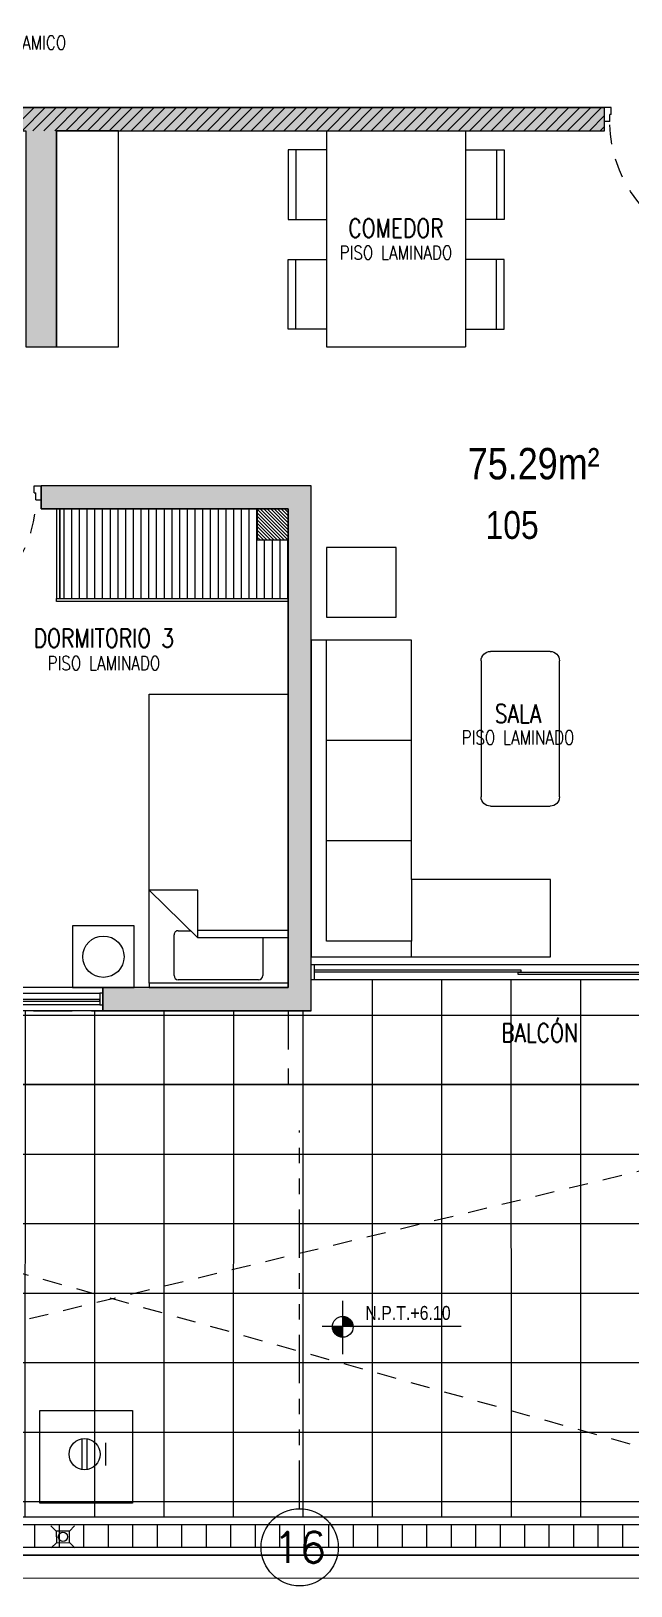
# Model space of a CAD drawing. Header units: millimetres. Extents: x 3765 to 3833, y 1327 to 1657.
# Drawn here: x 3801.76 to 3805.64, y 1478.49 to 1488.56 of the extents above; entities that cross this region are included whole.
import ezdxf
from ezdxf import colors
from ezdxf.entities.mleader import LeaderData, LeaderLine
from ezdxf.enums import TextEntityAlignment as Align
from ezdxf.math import Vec2, Vec3
from ezdxf.xclip import XClip

# ---------------------------------------------------------------- set-up
doc = ezdxf.new("R2010")
doc.units = ezdxf.units.MM
doc.header["$XCLIPFRAME"] = 2
for name, pattern in [('ACAD_ISO07W100', [3, 0, -3]), ('CONTINUO', [0]), ('HIDDEN2', [0.1875, 0.125, -0.0625]), ('PHANTOM', [63.5, 31.75, -6.35, 6.35, -6.35, 6.35, -6.35]), ('PHANTOM2', [1.25, 0.625, -0.125, 0.125, -0.125, 0.125, -0.125]), ('X-REF_DP_Arquitectura$0$HIDDEN', [0.375, 0.25, -0.125])]:
    doc.linetypes.add(name, pattern=pattern)
doc.layers.get('0').update_dxf_attribs({"color": 251, "lineweight": 9})
for name, color, linetype, lineweight in [('A-EJES', 251, 'PHANTOM', 13), ('A-HATCH', 251, 'Continuous', 13), ('A-MOBILIARIO', 251, 'Continuous', 13), ('A-MURO BAJO', 251, 'Continuous', 13), ('A-MUROS', 251, 'Continuous', 13), ('A-NIVELES-NPT', 251, 'Continuous', 13), ('A-NUMERACIONDEP', 251, 'Continuous', 13), ('A-PROYECCIONES', 251, 'HIDDEN2', 13), ('A-TEXTO-ACABADO PISO', 251, 'Continuous', 13), ('A-TEXTO-AMBIENTE', 251, 'Continuous', 13), ('A-ÁREA TEXTO', 251, 'Continuous', 13), ('A_20_Estructuras', 251, 'Continuous', 13), ('A_30_DispositivosSanit', 251, 'Continuous', 13), ('A_50_TextoAmbiente', 251, 'Continuous', 13), ('A_50_Vigas', 251, 'X-REF_DP_Arquitectura$0$HIDDEN', 13), ('A_60_HatchEstructuras', 251, 'Continuous', 13), ('DLP_MOBILIARIO FIJO', 251, 'Continuous', 13), ('MURO CF 120', 251, 'Continuous', 13)]:
    doc.layers.add(name, color=color, linetype=linetype, lineweight=lineweight)
doc.styles.add('R80', font='ARIALN.TTF', dxfattribs={"height": 2.03})
doc.styles.add('R80-100', font='ARIALN.TTF', dxfattribs={"height": 0.2032})
doc.styles.add('ROMANS', font='romans.shx', dxfattribs={"width": 0.8})

# ---------------------------------------------------------------- blocks, each defined once
blk = doc.blocks.new('A$C9f73720c')
at = {"layer": 'A-MURO BAJO', "ltscale": 0.5, "elevation": 0}
blk.add_lwpolyline([(13.508, 99.716), (16.216, 111.817), (19.144, 111.161), (16.435, 99.061)], close=True, dxfattribs=at)
at = {"layer": 'A-PROYECCIONES'}
for p, q in [((16.216, 111.817), (16.435, 99.061, 0)), ((13.508, 99.716), (19.608, 111.058, 0))]:
    blk.add_line(p, q, dxfattribs=at)
blk = doc.blocks.new('ESTRUC_P1')
at = {"layer": 'A_60_HatchEstructuras'}
h = blk.add_hatch(color=256, dxfattribs=at)
h.dxf.hatch_style = 1
h.paths.add_polyline_path([(26.45, -4.925), (28.1, -4.925), (28.1, -4.775), (25.905, -4.775), (25.905, -4.925), (26.25, -4.925), (26.25, -6.325), (35.65, -6.325), (35.65, -6.175), (32.1, -6.175), (32.1, -4.775), (31.9, -4.775), (31.9, -6.175), (29, -6.175), (29, -4.775), (28.85, -4.775), (28.85, -6.175), (26.45, -6.175)])
h.paths.add_polyline_path([(25.88, -7.675), (28.4, -7.675), (28.4, -9.075), (28.55, -9.075), (28.55, -7.675), (31.9, -7.675), (31.9, -9.075), (32.1, -9.075), (32.1, -7.675), (35.65, -7.675), (35.65, -7.525), (25.68, -7.525), (25.68, -9.075), (27.65, -9.075), (27.65, -8.925), (25.88, -8.925)])
h = blk.add_hatch(color=256, dxfattribs=at)
h.dxf.hatch_style = 1
h.paths.add_polyline_path([(28.65, -10.125), (30.25, -10.125), (30.25, -9.975), (28.5, -9.975), (28.5, -13.375), (29.85, -13.375), (29.85, -13.225), (28.65, -13.225)])
h.paths.add_polyline_path([(31.2, -9.975), (31.05, -9.975), (31.05, -13.375), (31.2, -13.375)])
h.paths.add_polyline_path([(33.75, -9.975), (32, -9.975), (32, -10.125), (33.6, -10.125), (33.6, -13.225), (32.4, -13.225), (32.4, -13.375), (33.75, -13.375)])
at = {"layer": 'A_20_Estructuras'}
for points in [[(25.88, -7.675), (28.4, -7.675), (28.4, -9.075), (28.55, -9.075), (28.55, -7.675), (31.9, -7.675), (31.9, -9.075), (32.1, -9.075), (32.1, -7.675), (35.65, -7.675), (35.65, -7.525), (25.68, -7.525), (25.68, -9.075), (27.65, -9.075), (27.65, -8.925), (25.88, -8.925)], [(33.75, -9.975), (32, -9.975), (32, -10.125), (33.6, -10.125), (33.6, -13.225), (32.4, -13.225), (32.4, -13.375), (33.75, -13.375)]]:
    blk.add_lwpolyline(points, close=True, dxfattribs=at)
at = {"layer": 'A_50_Vigas'}
blk.add_line((31.2, -13.375), (32.4, -13.375), dxfattribs=at)
blk.add_lwpolyline([(33.6, -13.375), (33.6, -13.85), (36.55, -13.85)], dxfattribs=at)
blk = doc.blocks.new('*U86')
for p, q in [((0.01, 0.855), (0.01, 0.9)), ((0.055, 0.855), (0.01, 0.855)), ((0.1, 0.865), (0.055, 0.865)), ((0.055, 0.855), (0.055, 0.865)), ((0.1, 0.865), (0.1, 0.9)), ((0.055, 0.045), (0.01, 0.045)), ((0.01, 0.045), (0.01, 0)), ((0.055, 0.045), (0.055, 0.035)), ((0.1, 0.035), (0.055, 0.035)), ((0.1, 0.035), (0.1, 0))]:
    blk.add_line(p, q)
blk.add_lwpolyline([(0.93, 0.07), (0.93, 0.035), (0.1, 0.035), (0.1, 0.07)], close=True)
at = {"color": 7, "linetype": 'HIDDEN2'}
blk.add_arc((0.1, 0.034), 0.831, 2.2301, 89.9672, dxfattribs=at)
blk = doc.blocks.new('SOFA SEC')
for p, q in [((0, 0.65), (0.1, 0.65)), ((0.1, 0.65), (0.1, 0.1)), ((0.5, 0.65), (0.1, 0.65)), ((0.75, 0.65), (0.75, 0.1)), ((1.4, 0.65), (1.4, 0.1)), ((0.1, 0.1), (2.05, 0.1))]:
    blk.add_line(p, q)
blk.add_lwpolyline([(0.5, 1.55), (0.5, 0.65), (2.05, 0.65), (2.05, 0), (0, 0), (0, 1.55)], close=True)
blk = doc.blocks.new('MESA CENTRO')
for p, q in [((-0.194, 0), (0.194, 0)), ((-0.254, -0.942), (-0.254, -0.06)), ((0.254, -0.06), (0.254, -0.942)), ((0.194, -1.002), (-0.194, -1.002))]:
    blk.add_line(p, q)
for centre, start, end in [((-0.194, -0.06), 90, 180), ((0.194, -0.06), 0, 90), ((-0.194, -0.942), 180, 270), ((0.194, -0.942), 270, 0)]:
    blk.add_arc(centre, 0.06, start, end)
blk = doc.blocks.new('A$C72FD42DB')
for p, q in [((0.325, 1.4, 0), (1.225, 1.4, 0)), ((0.325, 0), (0.325, 1.4, 0)), ((1.225, 0), (1.225, 1.4, 0)), ((0.325, 0), (1.225, 0))]:
    blk.add_line(p, q)
for points in [[(0.325, 1.285), (0.075, 1.285), (0.075, 0.835), (0.325, 0.835)], [(0.125, 1.285), (0.125, 0.835)], [(1.225, 1.285), (1.475, 1.285), (1.475, 0.835), (1.225, 0.835)], [(1.425, 1.285), (1.425, 0.835)], [(0.325, 0.125), (0.075, 0.125), (0.075, 0.575), (0.325, 0.575)], [(0.125, 0.125), (0.125, 0.575)], [(1.225, 0.125), (1.475, 0.125), (1.475, 0.575), (1.225, 0.575)], [(1.425, 0.125), (1.425, 0.575)]]:
    blk.add_lwpolyline(points)
blk = doc.blocks.new('1 PLAZA')
for p, q in [((-0.286, -0.322), (-0.286, -0.078)), ((-0.259, -0.051), (0.262, -0.051)), ((0.289, -0.078), (0.289, -0.342)), ((-0.45, -0.322), (0.136, -0.322)), ((0.136, -0.371), (-0.45, -0.371)), ((0.45, -0.632), (0.136, -0.322)), ((0.136, -0.322), (0.136, -0.632)), ((0.262, -0.368), (0.183, -0.368)), ((0.136, -0.632), (0.45, -0.632))]:
    blk.add_line(p, q)
at = {"extrusion": (4.49068e-08, -3.60286e-08, 1), "elevation": 0}
blk.add_lwpolyline([(-0.45, -0.029), (0.45, -0.029), (0.45, 0), (-0.45, 0)], close=True, dxfattribs=at)
blk.add_lwpolyline([(-0.45, -1.9), (-0.45, -0.029), (0.45, -0.029), (0.45, -1.9)], close=True)
for centre, start, end in [((-0.259, -0.078), 90, 180), ((0.262, -0.078), 0, 90), ((0.262, -0.342), 270, 0)]:
    blk.add_arc(centre, 0.0267, start, end)
blk = doc.blocks.new('VELADOR')
blk.add_lwpolyline([(0, 0.4), (0, 0), (0.4, 0), (0.4, 0.4)], close=True)
blk.add_circle((0.2, 0.2), 0.134)
blk = doc.blocks.new('*U87')
for p, q in [((0.01, 0.755), (0.01, 0.8)), ((0.055, 0.755), (0.01, 0.755)), ((0.1, 0.765), (0.055, 0.765)), ((0.055, 0.755), (0.055, 0.765)), ((0.1, 0.765), (0.1, 0.8)), ((0.055, 0.045), (0.01, 0.045)), ((0.01, 0.045), (0.01, 0)), ((0.055, 0.045), (0.055, 0.035)), ((0.1, 0.035), (0.055, 0.035)), ((0.1, 0.035), (0.1, 0))]:
    blk.add_line(p, q)
blk.add_lwpolyline([(0.83, 0.07), (0.83, 0.035), (0.1, 0.035), (0.1, 0.07)], close=True)
at = {"color": 7, "linetype": 'HIDDEN2'}
blk.add_arc((0.1, 0.034), 0.731, 2.2301, 89.9672, dxfattribs=at)
blk = doc.blocks.new('VP.120')
at = {"layer": 'A-MURO BAJO', "color": 8}
for p, q in [((0, 0), (1.2, 0)), ((0, -0.15), (1.2, -0.15))]:
    blk.add_line(p, q, dxfattribs=at)
at = {"layer": 'DLP_MOBILIARIO FIJO', "color": 8}
for p, q in [((0.02, -0.038), (1.18, -0.038)), ((1.18, -0.113), (0.02, -0.113))]:
    blk.add_line(p, q, dxfattribs=at)
for points in [[(0, -0.113), (0.02, -0.113), (0.02, -0.038), (0, -0.038)], [(1.2, -0.113), (1.18, -0.113), (1.18, -0.038), (1.2, -0.038)]]:
    blk.add_lwpolyline(points, close=True, dxfattribs=at)
at = {"layer": 'DLP_MOBILIARIO FIJO', "color": 8, "elevation": 0}
for points in [[(0.61, -0.063), (0.02, -0.063), (0.02, -0.073), (0.61, -0.073)], [(0.59, -0.088), (1.18, -0.088), (1.18, -0.078), (0.59, -0.078)]]:
    blk.add_lwpolyline(points, close=True, dxfattribs=at)
blk = doc.blocks.new('DPTO 75_1P')
at = {"layer": 'A-HATCH'}
h = blk.add_hatch(dxfattribs=at)
h.set_pattern_fill('ANSI31', color=256, scale=0.005)
h.set_pattern_definition([(45, (66.479692, -96.369531), (-0.0112253202, 0.0112253202), [])])
h.paths.add_polyline_path([(2.95, -2.8), (3.15, -2.8), (3.15, -2.6), (2.95, -2.6)])
at = {"layer": 'DLP_MOBILIARIO FIJO'}
h = blk.add_hatch(dxfattribs=at)
h.set_pattern_fill('_USER', color=8, scale=0.05, angle=270, pattern_type=0)
h.set_pattern_definition([(270, (4.43, -3.179993), (0.05, -9e-18), [])])
h.paths.add_polyline_path([(4.43, -3.18), (4.43, -2.6), (3.15, -2.6), (3.15, -2.8), (2.95, -2.8), (2.95, -3.18)])
at = {"layer": 'A-MOBILIARIO', "elevation": 0}
blk.add_lwpolyline([(2.25, -3.3), (2.25, -2.85), (2.7, -2.85), (2.7, -3.3)], close=True, dxfattribs=at)
at = {"layer": 'A-MURO BAJO', "color": 7}
for p, q in [((2.78, -5.55, 0), (0.02, -5.55, 0)), ((0.02, -5.65, 0), (2.78, -5.65, 0))]:
    blk.add_line(p, q, dxfattribs=at)
at = {"layer": 'A-MURO BAJO', "elevation": 0}
blk.add_lwpolyline([(4.45, -1.55), (4.05, -1.55), (4.05, -0.15), (4.45, -0.15)], close=True, dxfattribs=at)
at = {"layer": 'A-MUROS'}
for p, q in [((10.87, 0, 0), (0.9, 0, 0)), ((0.9, -0.15, 0), (0.9, 0, 0)), ((4.45, -0.15, 0), (0.9, -0.15, 0)), ((4.45, -1.55, 0), (4.45, -0.15, 0)), ((4.65, -1.55, 0), (4.45, -1.55, 0)), ((2.8, -5.85, 0), (2.8, -2.45, 0)), ((2.8, -2.45, 0), (4.55, -2.45, 0)), ((4.55, -2.6, 0), (4.55, -2.45, 0)), ((3.15, -2.6, 0), (4.55, -2.6, 0)), ((3.15, -2.6, 0), (3.15, -2.8, 0)), ((2.95, -5.7, 0), (2.95, -2.8, 0)), ((3.15, -2.8, 0), (2.95, -2.8, 0)), ((2.95, -5.7, 0), (4.15, -5.7, 0)), ((4.15, -5.85, 0), (4.15, -5.7, 0)), ((2.8, -5.85, 0), (4.15, -5.85, 0))]:
    blk.add_line(p, q, dxfattribs=at)
at = {"layer": 'DLP_MOBILIARIO FIJO', "color": 8, "elevation": 0}
blk.add_lwpolyline([(2.95, -2.6), (4.43, -2.6), (4.43, -3.18), (2.95, -3.18)], close=True, dxfattribs=at)
at = {"layer": 'DLP_MOBILIARIO FIJO', "elevation": 0}
for points in [[(4.43, -2.6), (4.45, -2.6), (4.45, -3.18), (4.43, -3.18)], [(4.45, -3.2), (4.45, -3.18), (2.95, -3.18), (2.95, -3.2)], [(1.46, -5.612), (0.02, -5.612), (0.02, -5.602), (1.46, -5.602)], [(1.44, -5.587), (2.78, -5.587), (2.78, -5.597), (1.44, -5.597)]]:
    blk.add_lwpolyline(points, close=True, dxfattribs=at)
at = {"layer": 'DLP_MOBILIARIO FIJO', "color": 6, "elevation": 0}
blk.add_lwpolyline([(2.8, -5.55), (2.78, -5.55), (2.78, -5.65), (2.8, -5.65)], close=True, dxfattribs=at)
at = {"xscale": -1, "rotation": 180}
blk.add_blockref('VP.120', (4.15, -5.85, 0), dxfattribs=at)
at = {"layer": 'A-MOBILIARIO'}
for name, p, rotation in [('*U86', (0, 0.01, 0), 270), ('A$C72FD42DB', (3.025, -0.15, 0), 180), ('MESA CENTRO', (1.445, -3.523, 0), 359.9999774208889), ('SOFA SEC', (2.8, -5.5, 0), 89.99956714789808)]:
    blk.add_blockref(name, p, dxfattribs=dict(at, rotation=rotation))
at = {"layer": 'A-MOBILIARIO', "xscale": -1.00000000000001, "rotation": 90}
blk.add_blockref('*U87', (5.35, -2.44, 0), dxfattribs=at)
at = {"layer": 'A-MOBILIARIO', "extrusion": (4.49068e-08, 3.60286e-08, -1), "zscale": -1.000000000000024, "rotation": 180}
for name, p in [('1 PLAZA', (-3.4, -5.7, 0)), ('VELADOR', (-3.947, -5.3, 0))]:
    blk.add_blockref(name, p, dxfattribs=at)
blk = doc.blocks.new('TF_P1')
at = {"color": 8, "xscale": -1}
blk.add_blockref('DPTO 75_1P', (37.9, 3.525, 0), dxfattribs=at)
blk = doc.blocks.new('TEXTO AMBIENTES P1')
at = {"layer": 'A-TEXTO-ACABADO PISO', "char_height": 0.09, "attachment_point": 2, "rotation": 360, "style": 'ROMANS'}
for s, width, insert in [('PISO CERAMICO', 1.20225, (31.791, -7.06, 0)), ('PISO LAMINADO', 1.20225, (34.299, -8.42)), ('PISO LAMINADO', 1.20225, (32.406, -11.079)), ('PISO LAMINADO', 1.03452, (35.09, -11.56, 0))]:
    blk.add_mtext_dynamic_manual_height_columns(s, width=width, gutter_width=12.5, heights=[0], dxfattribs=dict(at, insert=insert))
at = {"layer": 'A-TEXTO-AMBIENTE', "style": 'ROMANS', "width": 0.8}
for s, p in [('COMEDOR', (34.299, -8.367)), ('DORMITORIO 3', (32.406, -11.022)), ('SALA', (35.09, -11.511, 0)), ('BALCÓN', (35.23, -13.578, 0))]:
    blk.add_text(s, height=0.12, dxfattribs=at).set_placement(p, align=Align.CENTER)
blk = doc.blocks.new('_Dot')
at = {"color": 0, "linetype": 'ByBlock', "lineweight": -2}
blk.add_line((-0.5, 0), (-1, 0), dxfattribs=at)
at = {"color": 0, "linetype": 'ByBlock', "const_width": 0.5}
blk.add_lwpolyline([(-0.25, 0, 1), (0.25, 0, 1)], format="xyb", close=True, dxfattribs=at)
blk = doc.blocks.new('Ejes_Torre C 1var')
at = {"layer": 'A-EJES', "linetype": 'PHANTOM2', "ltscale": 0.5}
blk.add_lwpolyline([(35.025, -2.75), (35.025, -0.3)], dxfattribs=at)
at = {"layer": 'A-EJES', "linetype": 'Continuous'}
blk.add_circle((35.025, -3), 0.25, dxfattribs=at)
at = {"layer": 'A-EJES', "linetype": 'Continuous', "style": 'ROMANS'}
blk.add_text('16', height=0.2, dxfattribs=at).set_placement((35.025, -3), align=Align.MIDDLE_CENTER)
blk = doc.blocks.new('SIM NIVEL PLANTA')
at = {"linetype": 'Continuous'}
h = blk.add_hatch(dxfattribs=at)
h.set_pattern_fill('_USER', color=0, scale=0.089997, angle=45, style=0, pattern_type=0)
h.set_pattern_definition([(45, (31854.49523, 23864.84028), (-0.06363728001, 0.06363728001), [])])
h.paths.add_polyline_path([(-17.33, 0), (-15.98, 0, 0.409209), (-17.33, 1.33)])
h.paths.add_polyline_path([(-18.68, 0, 0.004279), (-18.68, -0.02, 0.414214), (-17.33, -1.37), (-17.33, 0)])
at = {"color": 0}
for p, q in [((-17.33, -3.58), (-17.33, 3.34)), ((-2, 0), (-20, 0))]:
    blk.add_line(p, q, dxfattribs=at)
at = {"color": 0, "linetype": 'Continuous'}
blk.add_circle((-17.33, -0.02), 1.35, dxfattribs=at)
at = {"color": 0, "style": 'R80'}
blk.add_attdef('N.P.T.+0.00', text='', height=1.8, dxfattribs=at).set_placement((-8.87, 1.77), align=Align.MIDDLE_CENTER)
blk = doc.blocks.new('NIVELES')
at = {"layer": 'A-NIVELES-NPT'}
ref = blk.add_blockref('SIM NIVEL PLANTA', (9.171, -14.947, 0), dxfattribs=dict(at, xscale=0.05, yscale=0.05, zscale=0.05))
ref.add_attrib('N.P.T.+0.00', 'N.P.T.+6.10', dxfattribs={"layer": '0', "height": 0.09, "style": 'R80'}).set_placement((8.727, -14.858, 0), align=Align.MIDDLE_CENTER)
blk = doc.blocks.new('TORRE F HATCH CORTAFUEGO')
at = {"layer": 'MURO CF 120'}
h = blk.add_hatch(dxfattribs=at)
h.set_pattern_fill('_USER', color=8, scale=0.05, angle=45, style=0, pattern_type=0)
h.set_pattern_definition([(45, (131.3, -47.8), (-0.035355339, 0.035355339), [])])
h.paths.add_polyline_path([(-18.648, 6.325), (-18.648, 6.175), (-11.7, 6.175), (-11.7, 6.325)])
blk = doc.blocks.new('0-sumidero')
for p, q in [((-0.042, 0.038), (-0.076, 0.072)), ((0.043, 0.038), (-0.042, 0.038)), ((-0.042, 0.038), (-0.042, -0.037)), ((0.043, 0.038), (0.078, 0.072)), ((0.043, -0.037), (0.043, 0.038)), ((-0.042, -0.037), (-0.076, -0.071)), ((-0.042, -0.037), (0.043, -0.037)), ((0.043, -0.037), (0.078, -0.071))]:
    blk.add_line(p, q)
blk.add_circle((0, 0), 0.0303)
blk = doc.blocks.new('sum')
at = {"layer": 'A_30_DispositivosSanit', "rotation": 45.00000007321594}
blk.add_blockref('0-sumidero', (0, 0), dxfattribs=at)
blk = doc.blocks.new('R')
at = {"layer": 'A_30_DispositivosSanit', "linetype": 'Continuous'}
for p, q in [((-0.0083, -0.0497), (-0.0083, 0.0497)), ((0.0083, -0.0497), (0.0083, 0.0497)), ((0.0694, -0.0367), (0.0694, 0.0367))]:
    blk.add_line(p, q, dxfattribs=at)
blk.add_circle((0, 0), 0.0504, dxfattribs=at)
blk = doc.blocks.new('IS-pluviales_26.03.2025')
at = {"layer": 'A_30_DispositivosSanit', "linetype": 'CONTINUO'}
h = blk.add_hatch(dxfattribs=at)
h.set_pattern_fill('ANSI31', color=256, scale=0.05, angle=45)
h.set_pattern_definition([(90, (-48.6999, -36.05064), (-0.15875, 0), [])])
h.paths.add_polyline_path([(-19.905, -16.652), (-9.2, -16.652), (-9.2, -16.802), (-19.905, -16.802)])
at = {"layer": 'A_30_DispositivosSanit', "elevation": 0}
blk.add_lwpolyline([(-14.757, -16.515), (-15.357, -16.515), (-15.357, -15.915), (-14.757, -15.915)], close=True, dxfattribs=at)
at = {"layer": 'A_30_DispositivosSanit', "linetype": 'CONTINUO', "elevation": 0}
for points in [[(-19.905, -16.602), (-9.15, -16.602), (-9.15, -16.852), (-19.905, -16.852)], [(-19.905, -16.652), (-9.2, -16.652), (-9.2, -16.802), (-19.905, -16.802)]]:
    blk.add_lwpolyline(points, dxfattribs=at)
blk.add_lwpolyline([(-19.905, -16.652), (-9.2, -16.652), (-9.2, -16.802), (-19.905, -16.802)], close=True, dxfattribs=at)
at = {"layer": 'A_30_DispositivosSanit', "linetype": 'Continuous', "xscale": 2, "yscale": 2, "zscale": 2}
blk.add_blockref('R', (-15.068, -16.197, 0), dxfattribs=at)
at = {"layer": 'A_30_DispositivosSanit', "rotation": 135.4214501941968}
blk.add_blockref('sum', (-15.208, -16.732, 0), dxfattribs=at)
blk = doc.blocks.new('areas-TE')
at = {"layer": 'A-ÁREA TEXTO', "color": 8, "insert": (34.765, -9.936, 0), "char_height": 0.2032, "width": 2.29445, "attachment_point": 7, "style": 'R80-100'}
blk.add_mtext('\\pxql;75.29m²', dxfattribs=at)
at = {"layer": 'A-NUMERACIONDEP'}
ml = blk.add_multileader_mtext('Standard', dxfattribs=at)
ml.set_content('105', color=256, style='R80')
ml.set_leader_properties(color=256)
ml.set_arrow_properties(name='DOT')
ml.build(insert=Vec2(0, 0))
ml.multileader.update_dxf_attribs({"leader_type": 0, "has_text_frame": 1, "text_left_attachment_type": 2, "text_right_attachment_type": 2, "dogleg_length": 0.36, "arrow_head_size": 0.06, "scale": 0.06})
ctx = ml.context
ctx.base_point, ctx.scale, ctx.char_height, ctx.arrow_head_size, ctx.landing_gap_size, ctx.plane_origin = Vec3(34.836, -10.231), 0.06, 0.18, 0.06, 0.06, Vec3(33.506, -10.236)
ctx.left_attachment, ctx.right_attachment, ctx.text_align_type = 2, 2, 1
notes = []
notes.append((ctx, [(0, (1, 1, 0), (35.361, -10.231), (-1, 0), 0.0917, [(0, [(35.647, -9.882)], 0, [])])]))
ctx.mtext.insert, ctx.mtext.width, ctx.mtext.alignment, ctx.mtext.flow_direction = Vec3(35.052, -10.139), 0.46192, 2, 5
for ctx, leaders in notes:
    for number, flags, end, landing, length, lines in leaders:
        leader = LeaderData()
        leader.index, (leader.has_last_leader_line, leader.has_dogleg_vector, leader.attachment_direction) = number, flags
        leader.last_leader_point, leader.dogleg_vector, leader.dogleg_length = Vec3(end), Vec3(landing), length
        for number, points, colour, breaks in lines:
            line = LeaderLine()
            line.index, line.vertices, line.color, line.breaks = number, Vec3.list(points), colors.encode_raw_color(colour), breaks
            leader.lines.append(line)
        ctx.leaders.append(leader)

msp = doc.modelspace()

# ---------------------------------------------------------------- hatches: boundary and pattern name
at = {"layer": 'A-HATCH'}
h = msp.add_hatch(dxfattribs=at)
h.set_pattern_fill('_USER', color=256, scale=0.45, angle=0.0019, double=1, pattern_type=0)
h.set_pattern_definition([(0.0018682055, (8043728.7088, 1569050.2382), (-1.4672852e-05, 0.44999999976), []), (90.0018682055, (8043728.7088, 1569050.2382), (-0.44999999976, -1.4672852e-05), [])])
h.paths.add_polyline_path([(3808.022, 1478.936), (3797.362, 1478.936), (3797.362, 1479.181), (3796.762, 1479.181), (3796.762, 1478.934), (3795.622, 1478.936), (3795.622, 1482.213), (3803.572, 1482.213), (3803.572, 1482.413), (3806.372, 1482.413), (3806.372, 1481.738), (3808.022, 1481.738)])

# ---------------------------------------------------------------- next in the draw order: block references
at = {"color": 7, "linetype": 'ACAD_ISO07W100', "ltscale": 5, "true_color": 0xffffff}
ref = msp.add_blockref('A$C9f73720c', (3908.281, 1487.335), dxfattribs=dict(at, rotation=102.6156181418625))
XClip(ref).set_block_clipping_path([(22.1542253106, 140.4101169162), (10.3600901397, 87.7136669306), (29.6608346476, 83.3939150368), (41.4549698184, 136.0903650224)])

# ---------------------------------------------------------------- next in the draw order: linework, layer by layer
at = {"layer": 'A-MUROS'}
msp.add_lwpolyline([(3795.322, 1478.688), (3818.522, 1478.686), (3818.522, 1478.536), (3768.472, 1478.539), (3768.472, 1478.739)], dxfattribs=at)

# ---------------------------------------------------------------- next in the draw order: block references
at = {"color": 251}
msp.add_blockref('ESTRUC_P1', (3769.822, 1495.588), dxfattribs=at)

# ---------------------------------------------------------------- next in the draw order: block references
msp.add_blockref('TF_P1', (3768.472, 1484.538), dxfattribs=at)

# ---------------------------------------------------------------- next in the draw order: block references
for name, p in [('NIVELES', (3795.472, 1495.114, 0)), ('areas-TE', (3769.822, 1495.588))]:
    msp.add_blockref(name, p)
at = {"layer": 'A-MUROS', "color": 3}
msp.add_blockref('Ejes_Torre C 1var', (3768.472, 1481.738), dxfattribs=at)
at = {"layer": 'A_30_DispositivosSanit'}
msp.add_blockref('IS-pluviales_26.03.2025', (3817.171, 1495.538, 0), dxfattribs=at)
at = {"layer": 'A_50_TextoAmbiente'}
msp.add_blockref('TEXTO AMBIENTES P1', (3769.822, 1495.588), dxfattribs=at)
at = {"layer": 'MURO CF 120', "color": 251}
msp.add_blockref('TORRE F HATCH CORTAFUEGO', (3817.172, 1481.738), dxfattribs=at)

doc.saveas('drawing.dxf')
